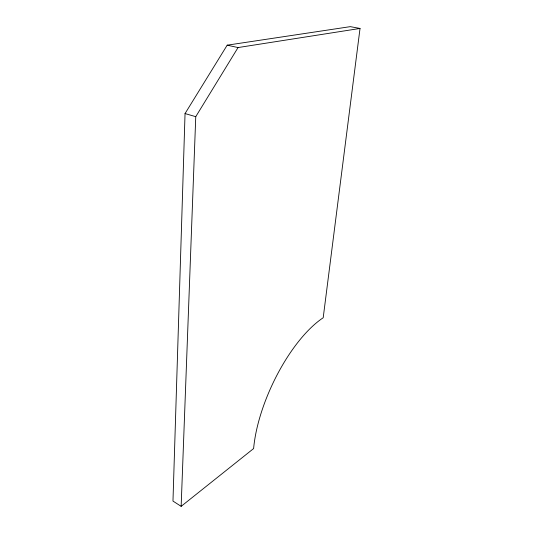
<?xml version="1.0" encoding="UTF-8"?>
<svg xmlns="http://www.w3.org/2000/svg" width="533" height="533" viewBox="0 0 533 533"><rect width="100%" height="100%" fill="white"/><g stroke="black" fill="none" stroke-linecap="round" stroke-linejoin="round"><path stroke-width="0.8" d="M185.044 113.569L172.972 501.073L181.147 506.35L253.621 448.553A98.139 39.389 -64.9 0 1 323.198 317.761L360.028 28.449L350.281 26.65L227.191 45.172L185.044 113.569L195.758 116.674L238.051 47.557L360.028 28.449M181.147 506.35L195.758 116.674M227.191 45.172L238.051 47.557"/></g></svg>
